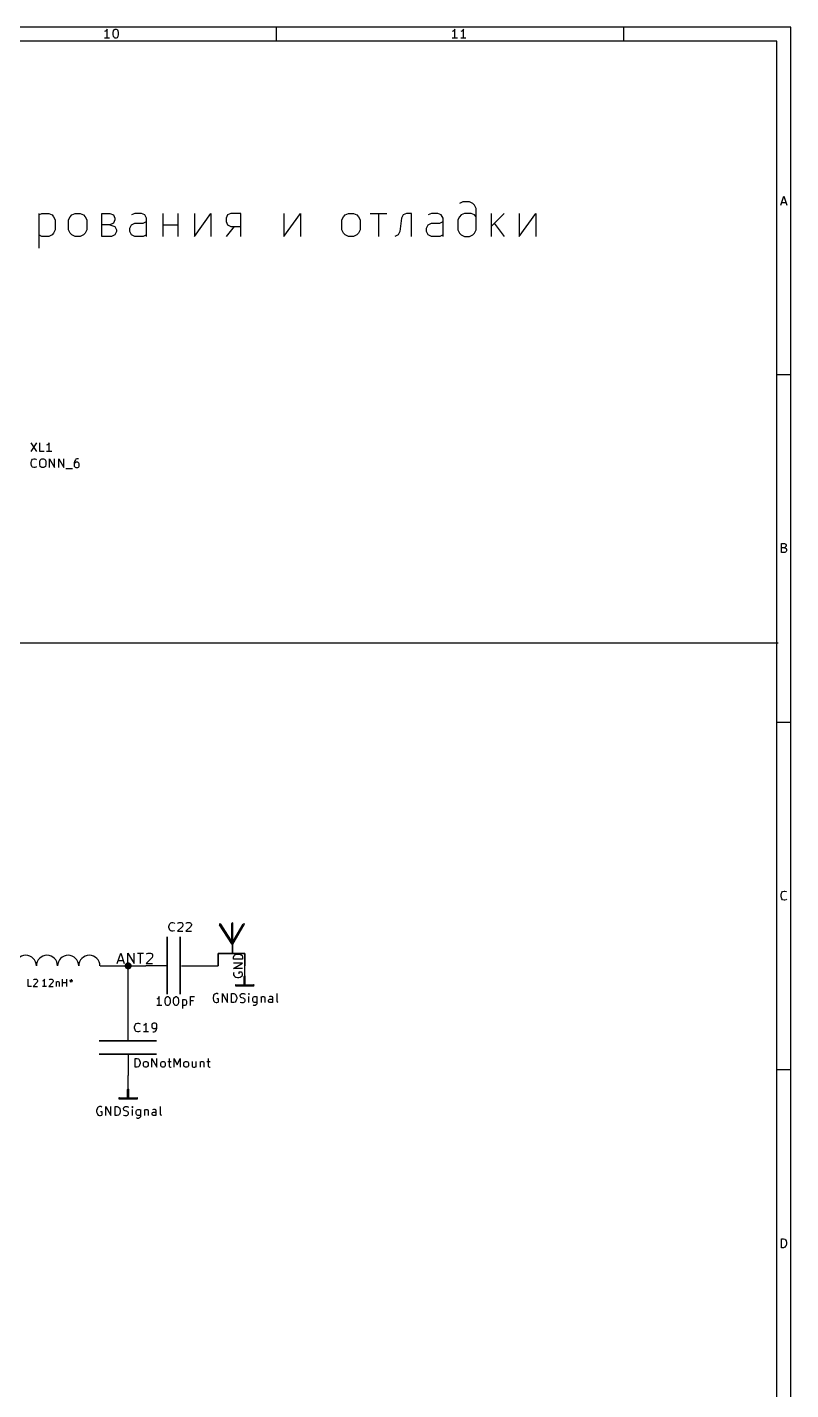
# Model space of a CAD drawing. Extents: x 10 to 584, y -410 to -10.
# Drawn here: x 474.2 to 584, y -206 to -10 of the extents above; entities that cross this region are included whole.
import ezdxf

# ---------------------------------------------------------------- set-up
doc = ezdxf.new("R2010")
doc.units = 0
doc.header["$MEASUREMENT"] = 0
doc.layers.add('BLACK', color=7, linetype='CONTINUOUS')

msp = doc.modelspace()

# ---------------------------------------------------------------- linework, layer by layer
at = {"layer": 'Black'}
for p, q in [((583.997, -10.0076), (10.0076, -10.0076)), ((485.419, -10.5918), (485.292, -10.6426)), ((486.029, -11.5824), (485.292, -11.5824)), ((485.546, -10.4648), (485.419, -10.5918)), ((485.673, -10.287), (485.546, -10.4648)), ((485.673, -11.5824), (485.673, -10.287)), ((486.537, -10.7696), (486.588, -10.5156)), ((486.537, -11.0744), (486.537, -10.7696)), ((486.588, -11.3284), (486.537, -11.0744)), ((486.588, -10.5156), (486.664, -10.3886)), ((486.664, -11.4554), (486.588, -11.3284)), ((486.664, -10.3886), (486.715, -10.3378)), ((486.715, -11.5062), (486.664, -11.4554)), ((486.715, -10.3378), (486.842, -10.287)), ((486.842, -11.5824), (486.715, -11.5062)), ((486.842, -10.287), (486.969, -10.287)), ((486.969, -11.5824), (486.842, -11.5824)), ((486.969, -10.287), (487.096, -10.3378)), ((487.096, -11.5062), (486.969, -11.5824)), ((487.096, -10.3378), (487.147, -10.3886)), ((487.147, -11.4554), (487.096, -11.5062)), ((487.147, -10.3886), (487.223, -10.5156)), ((487.223, -11.3284), (487.147, -11.4554)), ((487.223, -10.5156), (487.274, -10.7696)), ((487.274, -11.0744), (487.223, -11.3284)), ((487.274, -10.7696), (487.274, -11.0744)), ((510.007, -11.9888), (510.007, -10.0076)), ((535.432, -10.5918), (535.305, -10.6426)), ((536.042, -11.5824), (535.305, -11.5824)), ((535.559, -10.4648), (535.432, -10.5918)), ((535.686, -10.287), (535.559, -10.4648)), ((535.686, -11.5824), (535.686, -10.287)), ((536.677, -10.5918), (536.55, -10.6426)), ((537.286, -11.5824), (536.55, -11.5824)), ((536.804, -10.4648), (536.677, -10.5918)), ((536.905, -10.287), (536.804, -10.4648)), ((536.905, -11.5824), (536.905, -10.287)), ((559.994, -11.9888), (559.994, -10.0076)), ((583.997, -409.981), (583.997, -10.0076)), ((582.016, -11.9888), (11.9888, -11.9888)), ((582.016, -408), (582.016, -11.9888)), ((536.829, -35.1028), (536.346, -35.3568)), ((537.794, -35.1028), (536.829, -35.1028)), ((538.251, -35.3568), (537.794, -35.1028)), ((582.574, -35.5854), (583.006, -34.29)), ((582.676, -35.2044), (583.311, -35.2044)), ((583.006, -34.29), (583.438, -35.5854)), ((475.844, -36.7792), (475.844, -41.783)), ((475.844, -37.0078), (476.301, -36.7792)), ((476.301, -36.7792), (477.266, -36.7792)), ((477.266, -36.7792), (477.749, -37.0078)), ((477.749, -37.0078), (477.977, -37.2618)), ((480.365, -37.2618), (480.593, -37.0078)), ((480.593, -37.0078), (481.076, -36.7792)), ((481.076, -36.7792), (481.787, -36.7792)), ((481.787, -36.7792), (482.27, -37.0078)), ((482.27, -37.0078), (482.498, -37.2618)), ((484.886, -40.1066), (484.886, -36.7792)), ((484.886, -36.7792), (486.08, -36.7792)), ((486.08, -36.7792), (486.562, -37.0078)), ((486.562, -37.0078), (486.791, -37.4904)), ((489.661, -36.7792), (489.179, -37.0078)), ((490.601, -36.7792), (489.661, -36.7792)), ((491.084, -37.0078), (490.601, -36.7792)), ((491.312, -37.4904), (491.084, -37.0078)), ((493.7, -36.7792), (493.7, -40.1066)), ((495.859, -36.7792), (495.859, -40.1066)), ((498.221, -36.7792), (498.221, -40.1066)), ((498.221, -40.1066), (500.609, -36.7792)), ((500.609, -36.7792), (500.609, -40.1066)), ((502.996, -37.0078), (502.768, -37.4904)), ((503.479, -36.7792), (502.996, -37.0078)), ((504.901, -36.7792), (503.479, -36.7792)), ((504.901, -40.1066), (504.901, -36.7792)), ((511.099, -36.7792), (511.099, -40.1066)), ((511.099, -40.1066), (513.486, -36.7792)), ((513.486, -36.7792), (513.486, -40.1066)), ((519.684, -37.2618), (519.913, -37.0078)), ((519.913, -37.0078), (520.395, -36.7792)), ((520.395, -36.7792), (521.106, -36.7792)), ((521.106, -36.7792), (521.589, -37.0078)), ((521.589, -37.0078), (521.818, -37.2618)), ((523.494, -36.7792), (525.882, -36.7792)), ((524.688, -36.7792), (524.688, -40.1066)), ((528.244, -37.0078), (528.015, -37.4904)), ((528.726, -36.7792), (528.244, -37.0078)), ((529.438, -36.7792), (528.726, -36.7792)), ((529.438, -40.1066), (529.438, -36.7792)), ((532.308, -36.7792), (531.825, -37.0078)), ((533.248, -36.7792), (532.308, -36.7792)), ((533.73, -37.0078), (533.248, -36.7792)), ((533.984, -37.4904), (533.73, -37.0078)), ((536.6, -37.0078), (536.346, -37.2618)), ((537.058, -36.7792), (536.6, -37.0078)), ((538.023, -36.7792), (537.058, -36.7792)), ((538.505, -37.0078), (538.023, -36.7792)), ((538.505, -35.5854), (538.251, -35.3568)), ((538.734, -36.068), (538.505, -35.5854)), ((538.734, -37.2618), (538.505, -37.0078)), ((538.734, -39.1668), (538.734, -36.068)), ((540.893, -36.7792), (540.893, -40.1066)), ((542.798, -36.7792), (540.893, -38.6842)), ((544.932, -36.7792), (544.932, -40.1066)), ((544.932, -40.1066), (547.319, -36.7792)), ((547.319, -36.7792), (547.319, -40.1066)), ((477.977, -37.2618), (478.206, -37.719)), ((478.206, -39.1668), (477.977, -39.624)), ((478.206, -37.719), (478.206, -39.1668)), ((480.111, -37.719), (480.365, -37.2618)), ((480.111, -39.1668), (480.111, -37.719)), ((480.365, -39.624), (480.111, -39.1668)), ((482.498, -37.2618), (482.752, -37.719)), ((482.752, -39.1668), (482.498, -39.624)), ((482.752, -37.719), (482.752, -39.1668)), ((486.08, -38.4302), (484.886, -38.4302)), ((486.562, -38.2016), (486.08, -38.4302)), ((486.08, -38.4302), (486.791, -38.6842)), ((486.791, -37.719), (486.562, -38.2016)), ((486.791, -37.4904), (486.791, -37.719)), ((486.791, -38.6842), (487.02, -39.1668)), ((487.02, -39.1668), (487.02, -39.3954)), ((488.95, -38.9128), (489.179, -38.4302)), ((488.95, -39.3954), (488.95, -38.9128)), ((489.179, -38.4302), (489.661, -38.2016)), ((489.661, -38.2016), (490.855, -38.2016)), ((490.855, -38.2016), (491.312, -37.973)), ((491.312, -40.1066), (491.312, -37.4904)), ((493.7, -38.4302), (495.859, -38.4302)), ((502.768, -37.4904), (502.768, -37.973)), ((502.768, -37.973), (502.996, -38.4302)), ((503.961, -38.6842), (502.768, -40.1066)), ((502.996, -38.4302), (503.479, -38.6842)), ((503.479, -38.6842), (504.901, -38.6842)), ((519.43, -37.719), (519.684, -37.2618)), ((519.43, -39.1668), (519.43, -37.719)), ((519.684, -39.624), (519.43, -39.1668)), ((521.818, -37.2618), (522.046, -37.719)), ((522.046, -39.1668), (521.818, -39.624)), ((522.046, -37.719), (522.046, -39.1668)), ((528.015, -37.4904), (527.787, -39.3954)), ((531.597, -38.9128), (531.825, -38.4302)), ((531.597, -39.3954), (531.597, -38.9128)), ((531.825, -38.4302), (532.308, -38.2016)), ((532.308, -38.2016), (533.502, -38.2016)), ((533.502, -38.2016), (533.984, -37.973)), ((533.984, -40.1066), (533.984, -37.4904)), ((536.346, -37.2618), (536.118, -37.719)), ((536.118, -37.719), (536.118, -39.1668)), ((536.118, -39.1668), (536.346, -39.624)), ((538.505, -39.624), (538.734, -39.1668)), ((541.35, -38.2016), (542.798, -40.1066)), ((476.301, -40.1066), (475.844, -39.878)), ((477.266, -40.1066), (476.301, -40.1066)), ((477.749, -39.878), (477.266, -40.1066)), ((477.977, -39.624), (477.749, -39.878)), ((480.593, -39.878), (480.365, -39.624)), ((481.076, -40.1066), (480.593, -39.878)), ((481.787, -40.1066), (481.076, -40.1066)), ((482.27, -39.878), (481.787, -40.1066)), ((482.498, -39.624), (482.27, -39.878)), ((486.308, -40.1066), (484.886, -40.1066)), ((486.791, -39.878), (486.308, -40.1066)), ((487.02, -39.3954), (486.791, -39.878)), ((489.179, -39.878), (488.95, -39.3954)), ((489.661, -40.1066), (489.179, -39.878)), ((490.855, -40.1066), (489.661, -40.1066)), ((491.312, -39.878), (490.855, -40.1066)), ((519.913, -39.878), (519.684, -39.624)), ((520.395, -40.1066), (519.913, -39.878)), ((521.106, -40.1066), (520.395, -40.1066)), ((521.589, -39.878), (521.106, -40.1066)), ((521.818, -39.624), (521.589, -39.878)), ((527.533, -39.878), (527.05, -40.1066)), ((527.787, -39.3954), (527.533, -39.878)), ((531.825, -39.878), (531.597, -39.3954)), ((532.308, -40.1066), (531.825, -39.878)), ((533.502, -40.1066), (532.308, -40.1066)), ((533.984, -39.878), (533.502, -40.1066)), ((536.346, -39.624), (536.6, -39.878)), ((536.6, -39.878), (537.058, -40.1066)), ((537.058, -40.1066), (537.794, -40.1066)), ((537.794, -40.1066), (538.251, -39.878)), ((538.251, -39.878), (538.505, -39.624)), ((583.997, -59.9948), (582.016, -59.9948)), ((474.675, -69.7738), (475.513, -71.0438)), ((475.513, -69.7738), (474.675, -71.0438)), ((475.996, -71.0438), (475.996, -69.7738)), ((477.088, -70.0786), (476.961, -70.1294)), ((477.215, -69.9516), (477.088, -70.0786)), ((477.342, -69.7738), (477.215, -69.9516)), ((477.342, -71.0438), (477.342, -69.7738)), ((474.726, -72.644), (474.777, -72.39)), ((474.777, -72.39), (474.828, -72.263)), ((474.828, -72.263), (474.955, -72.1614)), ((474.955, -72.1614), (475.132, -72.0852)), ((475.132, -72.0852), (475.259, -72.0852)), ((475.259, -72.0852), (475.437, -72.1614)), ((475.437, -72.1614), (475.513, -72.2122)), ((476.606, -71.0438), (475.996, -71.0438)), ((475.996, -72.517), (476.047, -72.263)), ((475.996, -72.9234), (475.996, -72.517)), ((476.047, -72.263), (476.174, -72.1614)), ((476.174, -72.1614), (476.301, -72.0852)), ((476.301, -72.0852), (476.529, -72.0852)), ((476.529, -72.0852), (476.656, -72.1614)), ((476.656, -72.1614), (476.783, -72.263)), ((476.783, -72.263), (476.834, -72.517)), ((476.834, -72.517), (476.834, -72.9234)), ((477.698, -71.0438), (476.961, -71.0438)), ((477.368, -73.3552), (477.368, -72.0852)), ((477.368, -72.0852), (478.104, -73.3552)), ((478.104, -73.3552), (478.104, -72.0852)), ((478.714, -73.3552), (478.714, -72.0852)), ((478.714, -72.0852), (479.425, -73.3552)), ((479.425, -73.3552), (479.425, -72.0852)), ((481, -72.39), (480.949, -72.644)), ((481.127, -72.2122), (481, -72.39)), ((481.178, -72.1614), (481.127, -72.2122)), ((481.305, -72.0852), (481.178, -72.1614)), ((481.559, -72.0852), (481.305, -72.0852)), ((474.726, -72.8218), (474.726, -72.644)), ((474.777, -73.0504), (474.726, -72.8218)), ((474.828, -73.1774), (474.777, -73.0504)), ((474.955, -73.3044), (474.828, -73.1774)), ((475.132, -73.3552), (474.955, -73.3044)), ((475.259, -73.3552), (475.132, -73.3552)), ((475.437, -73.3044), (475.259, -73.3552)), ((475.513, -73.2282), (475.437, -73.3044)), ((476.047, -73.1774), (475.996, -72.9234)), ((476.174, -73.3044), (476.047, -73.1774)), ((476.301, -73.3552), (476.174, -73.3044)), ((476.529, -73.3552), (476.301, -73.3552)), ((476.656, -73.3044), (476.529, -73.3552)), ((476.783, -73.1774), (476.656, -73.3044)), ((476.834, -72.9234), (476.783, -73.1774)), ((479.73, -73.4822), (480.695, -73.4822)), ((480.949, -72.644), (480.949, -73.1266)), ((481, -72.6948), (480.949, -72.8218)), ((480.949, -73.1266), (481, -73.2282)), ((481.076, -72.644), (481, -72.6948)), ((481, -73.2282), (481.076, -73.3044)), ((481.178, -72.5678), (481.076, -72.644)), ((481.076, -73.3044), (481.178, -73.3552)), ((481.432, -72.5678), (481.178, -72.5678)), ((481.178, -73.3552), (481.432, -73.3552)), ((481.559, -72.644), (481.432, -72.5678)), ((481.432, -73.3552), (481.559, -73.3044)), ((481.609, -72.6948), (481.559, -72.644)), ((481.559, -73.3044), (481.609, -73.2282)), ((481.66, -72.8218), (481.609, -72.6948)), ((481.609, -73.2282), (481.66, -73.1266)), ((481.66, -73.1266), (481.66, -72.8218)), ((582.651, -85.5726), (582.651, -84.2772)), ((582.651, -84.2772), (583.082, -84.2772)), ((583.082, -84.2772), (583.209, -84.328)), ((583.082, -84.8868), (582.651, -84.8868)), ((583.159, -85.5726), (582.651, -85.5726)), ((583.209, -84.8106), (583.082, -84.8868)), ((583.082, -84.8868), (583.26, -84.9376)), ((583.26, -85.4964), (583.159, -85.5726)), ((583.209, -84.328), (583.26, -84.3788)), ((583.26, -84.7598), (583.209, -84.8106)), ((583.26, -84.3788), (583.336, -84.5058)), ((583.336, -84.6328), (583.26, -84.7598)), ((583.26, -84.9376), (583.336, -85.0138)), ((583.336, -85.4456), (583.26, -85.4964)), ((583.336, -84.5058), (583.336, -84.6328)), ((583.336, -85.0138), (583.387, -85.1408)), ((583.387, -85.3186), (583.336, -85.4456)), ((583.387, -85.1408), (583.387, -85.3186)), ((11.938, -98.552), (582.168, -98.552)), ((583.997, -110.007), (582.016, -110.007)), ((582.6, -134.823), (582.651, -134.595)), ((582.6, -135.026), (582.6, -134.823)), ((582.651, -135.255), (582.6, -135.026)), ((582.651, -134.595), (582.727, -134.468)), ((582.727, -134.468), (582.828, -134.341)), ((582.828, -134.341), (583.032, -134.29)), ((583.032, -134.29), (583.159, -134.29)), ((583.159, -134.29), (583.336, -134.341)), ((583.336, -134.341), (583.387, -134.391)), ((582.727, -135.382), (582.651, -135.255)), ((582.828, -135.509), (582.727, -135.382)), ((583.032, -135.585), (582.828, -135.509)), ((583.159, -135.585), (583.032, -135.585)), ((583.336, -135.509), (583.159, -135.585)), ((583.387, -135.458), (583.336, -135.509)), ((494.563, -139.344), (494.64, -139.09)), ((494.64, -139.09), (494.69, -138.963)), ((494.69, -138.963), (494.817, -138.862)), ((494.817, -138.862), (494.995, -138.786)), ((494.995, -138.786), (495.122, -138.786)), ((495.122, -138.786), (495.3, -138.862)), ((495.3, -138.862), (495.351, -138.913)), ((495.833, -138.913), (495.91, -138.862)), ((495.91, -138.862), (496.037, -138.786)), ((496.037, -138.786), (496.316, -138.786)), ((496.316, -138.786), (496.443, -138.862)), ((496.443, -138.862), (496.519, -138.913)), ((496.519, -138.913), (496.57, -139.04)), ((496.57, -139.141), (496.519, -139.344)), ((496.57, -139.04), (496.57, -139.141)), ((497.053, -138.913), (497.103, -138.862)), ((497.103, -138.862), (497.23, -138.786)), ((497.23, -138.786), (497.535, -138.786)), ((497.535, -138.786), (497.662, -138.862)), ((497.662, -138.862), (497.713, -138.913)), ((497.713, -138.913), (497.789, -139.04)), ((497.789, -139.141), (497.713, -139.344)), ((497.789, -139.04), (497.789, -139.141)), ((503.606, -141.884), (501.853, -139.116)), ((501.853, -139.116), (503.606, -141.884)), ((503.733, -141.808), (501.98, -139.04)), ((501.98, -139.04), (503.733, -141.808)), ((503.606, -141.834), (503.606, -138.938)), ((503.606, -141.834), (503.606, -138.938)), ((503.606, -141.834), (505.257, -139.014)), ((503.733, -141.91), (505.384, -139.09)), ((503.758, -141.834), (503.758, -138.938)), ((503.758, -141.834), (503.758, -138.938)), ((494.284, -140.843), (494.284, -149.098)), ((494.284, -149.098), (494.284, -140.843)), ((494.563, -139.522), (494.563, -139.344)), ((494.64, -139.751), (494.563, -139.522)), ((494.69, -139.878), (494.64, -139.751)), ((494.817, -140.005), (494.69, -139.878)), ((494.995, -140.056), (494.817, -140.005)), ((495.122, -140.056), (494.995, -140.056)), ((495.3, -140.005), (495.122, -140.056)), ((495.351, -139.929), (495.3, -140.005)), ((496.519, -139.344), (495.783, -140.056)), ((495.783, -140.056), (496.57, -140.056)), ((496.189, -149.098), (496.189, -140.843)), ((496.189, -140.843), (496.189, -149.098)), ((497.713, -139.344), (497.002, -140.056)), ((497.002, -140.056), (497.789, -140.056)), ((503.682, -141.732), (503.682, -143.256)), ((503.682, -143.256), (503.682, -141.732)), ((484.683, -145.034), (486.156, -145.034)), ((486.156, -145.034), (491.236, -145.034)), ((487.121, -144.704), (487.629, -143.18)), ((487.274, -144.272), (488.01, -144.272)), ((487.629, -143.18), (488.137, -144.704)), ((488.645, -144.704), (488.645, -143.18)), ((488.645, -143.18), (489.534, -144.704)), ((488.696, -152.654), (488.696, -145.034)), ((489.534, -144.704), (489.534, -143.18)), ((490.042, -143.18), (490.906, -143.18)), ((490.474, -144.704), (490.474, -143.18)), ((494.233, -145.034), (491.236, -145.034)), ((492.125, -143.815), (491.261, -144.704)), ((491.261, -144.704), (492.201, -144.704)), ((491.338, -143.307), (491.414, -143.256)), ((491.414, -143.256), (491.566, -143.18)), ((491.566, -143.18), (491.922, -143.18)), ((491.922, -143.18), (492.074, -143.256)), ((492.074, -143.256), (492.125, -143.307)), ((492.125, -143.307), (492.201, -143.459)), ((492.201, -143.612), (492.125, -143.815)), ((492.201, -143.459), (492.201, -143.612)), ((496.367, -145.034), (499.364, -145.034)), ((499.364, -145.034), (501.65, -145.034)), ((501.65, -143.256), (501.65, -145.034)), ((501.65, -145.034), (501.65, -143.256)), ((501.65, -143.256), (505.46, -143.256)), ((505.46, -143.256), (501.65, -143.256)), ((503.86, -143.764), (503.936, -143.561)), ((503.86, -144.043), (503.86, -143.764)), ((505.13, -144.043), (503.86, -144.043)), ((503.86, -145.39), (505.13, -144.653)), ((505.13, -144.653), (503.86, -144.653)), ((503.936, -143.561), (504.038, -143.459)), ((504.038, -143.459), (504.165, -143.383)), ((504.165, -143.383), (504.419, -143.332)), ((504.419, -143.332), (504.596, -143.332)), ((504.596, -143.332), (504.825, -143.383)), ((504.825, -143.383), (504.952, -143.459)), ((504.952, -143.459), (505.079, -143.561)), ((505.079, -143.561), (505.13, -143.764)), ((505.13, -143.764), (505.13, -144.043)), ((505.46, -145.034), (505.46, -143.256)), ((505.46, -143.256), (505.46, -145.034)), ((505.46, -146.558), (505.46, -145.034)), ((474.32, -147.98), (474.32, -146.964)), ((475.132, -147.015), (475.234, -146.964)), ((475.234, -146.964), (475.488, -146.964)), ((475.488, -146.964), (475.564, -147.015)), ((476.656, -146.964), (476.555, -147.091)), ((476.656, -147.98), (476.656, -146.964)), ((477.393, -147.015), (477.495, -146.964)), ((477.495, -146.964), (477.723, -146.964)), ((477.723, -146.964), (477.825, -147.015)), ((479.273, -147.98), (479.273, -146.964)), ((479.857, -147.98), (479.857, -146.964)), ((480.492, -146.964), (480.492, -147.193)), ((505.13, -145.39), (503.86, -145.39)), ((503.936, -145.999), (503.86, -146.101)), ((503.86, -146.101), (503.86, -146.304)), ((503.86, -146.304), (503.936, -146.482)), ((503.936, -146.482), (504.038, -146.583)), ((504.038, -146.583), (504.165, -146.66)), ((504.165, -146.66), (504.419, -146.71)), ((504.419, -146.71), (504.596, -146.71)), ((505.003, -145.923), (504.596, -145.923)), ((504.596, -145.923), (504.596, -146.177)), ((504.596, -146.71), (504.825, -146.66)), ((504.825, -146.66), (504.952, -146.583)), ((504.952, -146.583), (505.079, -146.482)), ((505.079, -145.999), (505.003, -145.923)), ((505.13, -146.177), (505.079, -145.999)), ((505.079, -146.482), (505.13, -146.304)), ((505.13, -146.304), (505.13, -146.177)), ((505.384, -147.828), (505.384, -146.558)), ((505.536, -147.828), (505.536, -146.558)), ((474.802, -147.98), (474.32, -147.98)), ((475.615, -147.396), (475.031, -147.98)), ((475.031, -147.98), (475.666, -147.98)), ((475.082, -147.041), (475.132, -147.015)), ((475.564, -147.015), (475.615, -147.041)), ((475.615, -147.041), (475.666, -147.142)), ((475.666, -147.244), (475.615, -147.396)), ((475.666, -147.142), (475.666, -147.244)), ((476.479, -147.193), (476.377, -147.244)), ((476.961, -147.98), (476.377, -147.98)), ((476.555, -147.091), (476.479, -147.193)), ((477.876, -147.396), (477.291, -147.98)), ((477.291, -147.98), (477.926, -147.98)), ((477.342, -147.041), (477.393, -147.015)), ((477.825, -147.015), (477.876, -147.041)), ((477.876, -147.041), (477.926, -147.142)), ((477.926, -147.244), (477.876, -147.396)), ((477.926, -147.142), (477.926, -147.244)), ((478.358, -147.295), (478.358, -147.98)), ((478.358, -147.396), (478.409, -147.345)), ((478.409, -147.345), (478.511, -147.295)), ((478.511, -147.295), (478.638, -147.295)), ((478.638, -147.295), (478.739, -147.345)), ((478.739, -147.345), (478.79, -147.447)), ((478.79, -147.447), (478.79, -147.98)), ((479.273, -147.447), (479.857, -147.447)), ((480.238, -147.091), (480.492, -147.193)), ((480.339, -147.396), (480.492, -147.193)), ((480.492, -147.193), (480.72, -147.091)), ((480.492, -147.193), (480.619, -147.396)), ((504.19, -147.752), (506.73, -147.752)), ((504.19, -147.904), (506.73, -147.904)), ((492.912, -149.758), (492.811, -149.809)), ((493.522, -150.724), (492.811, -150.724)), ((493.039, -149.631), (492.912, -149.758)), ((493.166, -149.454), (493.039, -149.631)), ((493.166, -150.724), (493.166, -149.454)), ((494.005, -149.936), (494.081, -149.708)), ((494.005, -150.241), (494.005, -149.936)), ((494.081, -150.495), (494.005, -150.241)), ((494.081, -149.708), (494.132, -149.581)), ((494.132, -150.597), (494.081, -150.495)), ((494.132, -149.581), (494.182, -149.53)), ((494.182, -150.673), (494.132, -150.597)), ((494.182, -149.53), (494.309, -149.454)), ((494.309, -150.724), (494.182, -150.673)), ((494.309, -149.454), (494.436, -149.454)), ((494.436, -150.724), (494.309, -150.724)), ((494.436, -149.454), (494.563, -149.53)), ((494.563, -150.673), (494.436, -150.724)), ((494.563, -149.53), (494.614, -149.581)), ((494.614, -150.597), (494.563, -150.673)), ((494.614, -149.581), (494.665, -149.708)), ((494.665, -150.495), (494.614, -150.597)), ((494.665, -149.708), (494.741, -149.936)), ((494.741, -150.241), (494.665, -150.495)), ((494.741, -149.936), (494.741, -150.241)), ((495.224, -149.936), (495.275, -149.708)), ((495.224, -150.241), (495.224, -149.936)), ((495.275, -150.495), (495.224, -150.241)), ((495.275, -149.708), (495.351, -149.581)), ((495.351, -150.597), (495.275, -150.495)), ((495.351, -149.581), (495.402, -149.53)), ((495.402, -150.673), (495.351, -150.597)), ((495.402, -149.53), (495.529, -149.454)), ((495.529, -150.724), (495.402, -150.673)), ((495.529, -149.454), (495.63, -149.454)), ((495.63, -150.724), (495.529, -150.724)), ((495.63, -149.454), (495.757, -149.53)), ((495.757, -150.673), (495.63, -150.724)), ((495.757, -149.53), (495.833, -149.581)), ((495.833, -150.597), (495.757, -150.673)), ((495.833, -149.581), (495.884, -149.708)), ((495.884, -150.495), (495.833, -150.597)), ((495.884, -149.708), (495.935, -149.936)), ((495.935, -150.241), (495.884, -150.495)), ((495.935, -149.936), (495.935, -150.241)), ((496.494, -149.885), (496.494, -151.155)), ((496.494, -149.936), (496.621, -149.885)), ((496.621, -150.724), (496.494, -150.673)), ((496.621, -149.885), (496.849, -149.885)), ((496.849, -150.724), (496.621, -150.724)), ((496.849, -149.885), (496.976, -149.936)), ((496.976, -150.673), (496.849, -150.724)), ((496.976, -149.936), (497.027, -150.012)), ((497.027, -150.597), (496.976, -150.673)), ((497.027, -150.012), (497.103, -150.114)), ((497.103, -150.495), (497.027, -150.597)), ((497.103, -150.114), (497.103, -150.495)), ((497.637, -150.724), (497.637, -149.454)), ((497.637, -149.454), (498.246, -149.454)), ((498.069, -150.063), (497.637, -150.063)), ((500.99, -149.327), (500.913, -149.581)), ((500.913, -149.581), (500.913, -149.758)), ((500.913, -149.758), (500.99, -149.987)), ((501.04, -149.2), (500.99, -149.327)), ((500.99, -149.987), (501.04, -150.114)), ((501.167, -149.098), (501.04, -149.2)), ((501.04, -150.114), (501.167, -150.241)), ((501.345, -149.022), (501.167, -149.098)), ((501.167, -150.241), (501.345, -150.292)), ((501.523, -149.022), (501.345, -149.022)), ((501.345, -150.292), (501.472, -150.292)), ((501.701, -149.758), (501.472, -149.758)), ((501.472, -150.292), (501.65, -150.241)), ((501.65, -149.098), (501.523, -149.022)), ((501.65, -150.241), (501.701, -150.165)), ((501.701, -150.165), (501.701, -149.758)), ((502.26, -150.292), (502.26, -149.022)), ((502.26, -149.022), (502.971, -150.292)), ((502.971, -150.292), (502.971, -149.022)), ((503.58, -150.292), (503.58, -149.022)), ((503.58, -149.022), (503.885, -149.022)), ((503.885, -150.292), (503.58, -150.292)), ((503.885, -149.022), (504.063, -149.098)), ((504.063, -150.241), (503.885, -150.292)), ((504.063, -149.098), (504.19, -149.2)), ((504.19, -150.114), (504.063, -150.241)), ((504.19, -149.2), (504.241, -149.327)), ((504.241, -149.987), (504.19, -150.114)), ((504.241, -149.327), (504.317, -149.581)), ((504.317, -149.758), (504.241, -149.987)), ((504.317, -149.581), (504.317, -149.758)), ((504.8, -149.276), (504.85, -149.149)), ((504.8, -149.377), (504.8, -149.276)), ((504.85, -149.504), (504.8, -149.377)), ((504.8, -150.241), (504.977, -150.292)), ((504.85, -149.149), (504.901, -149.098)), ((504.901, -149.581), (504.85, -149.504)), ((504.901, -149.098), (505.028, -149.022)), ((505.028, -149.631), (504.901, -149.581)), ((504.977, -150.292), (505.282, -150.292)), ((505.028, -149.022), (505.333, -149.022)), ((505.282, -149.682), (505.028, -149.631)), ((505.384, -149.758), (505.282, -149.682)), ((505.282, -150.292), (505.384, -150.241)), ((505.333, -149.022), (505.511, -149.098)), ((505.46, -149.809), (505.384, -149.758)), ((505.384, -150.241), (505.46, -150.165)), ((505.511, -149.936), (505.46, -149.809)), ((505.46, -150.165), (505.511, -150.063)), ((505.511, -150.063), (505.511, -149.936)), ((506.07, -149.022), (505.993, -149.098)), ((505.993, -149.098), (506.07, -149.149)), ((506.12, -149.098), (506.07, -149.022)), ((506.07, -149.022), (506.07, -149.149)), ((506.07, -149.149), (506.12, -149.098)), ((506.07, -150.292), (506.07, -149.454)), ((506.603, -149.682), (506.654, -149.581)), ((506.603, -150.063), (506.603, -149.682)), ((506.654, -150.165), (506.603, -150.063)), ((506.654, -149.581), (506.73, -149.504)), ((506.73, -150.241), (506.654, -150.165)), ((506.781, -150.724), (506.654, -150.647)), ((506.73, -149.504), (506.857, -149.454)), ((506.857, -150.292), (506.73, -150.241)), ((506.959, -150.724), (506.781, -150.724)), ((506.857, -149.454), (507.086, -149.454)), ((507.086, -150.292), (506.857, -150.292)), ((507.086, -150.647), (506.959, -150.724)), ((507.086, -149.454), (507.213, -149.504)), ((507.213, -150.241), (507.086, -150.292)), ((507.136, -150.597), (507.086, -150.647)), ((507.213, -150.47), (507.136, -150.597)), ((507.213, -149.454), (507.213, -150.47)), ((507.822, -149.454), (507.822, -150.292)), ((507.822, -149.581), (507.873, -149.504)), ((507.873, -149.504), (508, -149.454)), ((508, -149.454), (508.178, -149.454)), ((508.178, -149.454), (508.305, -149.504)), ((508.305, -149.504), (508.356, -149.631)), ((508.356, -149.631), (508.356, -150.292)), ((508.889, -149.987), (508.965, -149.86)), ((508.889, -150.114), (508.889, -149.987)), ((508.965, -150.241), (508.889, -150.114)), ((509.092, -149.454), (508.965, -149.504)), ((508.965, -149.86), (509.092, -149.809)), ((509.092, -150.292), (508.965, -150.241)), ((509.321, -149.454), (509.092, -149.454)), ((509.092, -149.809), (509.397, -149.809)), ((509.397, -150.292), (509.092, -150.292)), ((509.448, -149.504), (509.321, -149.454)), ((509.397, -149.809), (509.499, -149.758)), ((509.499, -150.241), (509.397, -150.292)), ((509.499, -149.631), (509.448, -149.504)), ((509.499, -150.292), (509.499, -149.631)), ((510.108, -150.114), (510.108, -149.022)), ((510.159, -150.241), (510.108, -150.114)), ((510.286, -150.292), (510.159, -150.241)), ((488.696, -155.651), (488.696, -152.654)), ((489.61, -153.822), (489.687, -153.568)), ((489.61, -154), (489.61, -153.822)), ((489.687, -154.229), (489.61, -154)), ((489.687, -153.568), (489.737, -153.441)), ((489.737, -154.356), (489.687, -154.229)), ((489.737, -153.441), (489.864, -153.34)), ((489.864, -154.483), (489.737, -154.356)), ((489.864, -153.34), (490.042, -153.264)), ((490.042, -154.534), (489.864, -154.483)), ((490.042, -153.264), (490.169, -153.264)), ((490.169, -154.534), (490.042, -154.534)), ((490.169, -153.264), (490.347, -153.34)), ((490.347, -154.483), (490.169, -154.534)), ((490.347, -153.34), (490.398, -153.391)), ((490.398, -154.407), (490.347, -154.483)), ((491.007, -153.568), (490.88, -153.619)), ((491.617, -154.534), (490.88, -154.534)), ((491.134, -153.441), (491.007, -153.568)), ((491.261, -153.264), (491.134, -153.441)), ((491.261, -154.534), (491.261, -153.264)), ((492.15, -153.391), (492.1, -153.518)), ((492.1, -153.518), (492.1, -153.822)), ((492.1, -153.822), (492.15, -153.924)), ((492.227, -153.34), (492.15, -153.391)), ((492.15, -153.924), (492.227, -154)), ((492.354, -153.264), (492.227, -153.34)), ((492.227, -154), (492.354, -154.051)), ((492.227, -154.534), (492.455, -154.534)), ((492.582, -153.264), (492.354, -153.264)), ((492.354, -154.051), (492.582, -154.051)), ((492.455, -154.534), (492.582, -154.483)), ((492.709, -153.34), (492.582, -153.264)), ((492.582, -154.051), (492.709, -154)), ((492.582, -154.483), (492.633, -154.407)), ((492.633, -154.407), (492.76, -154.229)), ((492.76, -153.391), (492.709, -153.34)), ((492.709, -154), (492.76, -153.924)), ((492.836, -153.518), (492.76, -153.391)), ((492.76, -153.924), (492.836, -153.822)), ((492.76, -154.229), (492.836, -154)), ((492.836, -154), (492.836, -153.518)), ((492.76, -155.829), (484.505, -155.829)), ((484.505, -155.829), (492.76, -155.829)), ((484.505, -157.734), (492.76, -157.734)), ((492.76, -157.734), (484.505, -157.734)), ((488.696, -157.785), (488.696, -160.782)), ((489.687, -159.614), (489.687, -158.344)), ((489.687, -158.344), (489.991, -158.344)), ((489.991, -158.344), (490.169, -158.42)), ((490.169, -158.42), (490.296, -158.521)), ((490.296, -158.521), (490.347, -158.648)), ((490.347, -158.648), (490.423, -158.902)), ((492.1, -159.614), (492.1, -158.344)), ((492.1, -158.344), (492.836, -159.614)), ((492.836, -159.614), (492.836, -158.344)), ((494.589, -158.344), (494.589, -159.436)), ((495.3, -159.614), (495.3, -158.344)), ((495.3, -158.344), (495.732, -159.258)), ((495.732, -159.258), (496.164, -158.344)), ((496.164, -158.344), (496.164, -159.614)), ((500.202, -158.344), (500.202, -159.436)), ((489.991, -159.614), (489.687, -159.614)), ((490.169, -159.563), (489.991, -159.614)), ((490.296, -159.436), (490.169, -159.563)), ((490.347, -159.309), (490.296, -159.436)), ((490.423, -159.08), (490.347, -159.309)), ((490.423, -158.902), (490.423, -159.08)), ((490.906, -159.004), (490.957, -158.902)), ((490.906, -159.385), (490.906, -159.004)), ((490.957, -159.487), (490.906, -159.385)), ((490.957, -158.902), (491.007, -158.826)), ((491.007, -159.563), (490.957, -159.487)), ((491.007, -158.826), (491.134, -158.775)), ((491.134, -159.614), (491.007, -159.563)), ((491.134, -158.775), (491.312, -158.775)), ((491.312, -159.614), (491.134, -159.614)), ((491.312, -158.775), (491.439, -158.826)), ((491.439, -159.563), (491.312, -159.614)), ((491.439, -158.826), (491.49, -158.902)), ((491.49, -159.487), (491.439, -159.563)), ((491.49, -158.902), (491.566, -159.004)), ((491.566, -159.385), (491.49, -159.487)), ((491.566, -159.004), (491.566, -159.385)), ((493.37, -159.004), (493.446, -158.902)), ((493.37, -159.385), (493.37, -159.004)), ((493.446, -159.487), (493.37, -159.385)), ((493.446, -158.902), (493.497, -158.826)), ((493.497, -159.563), (493.446, -159.487)), ((493.497, -158.826), (493.624, -158.775)), ((493.624, -159.614), (493.497, -159.563)), ((493.624, -158.775), (493.801, -158.775)), ((493.801, -159.614), (493.624, -159.614)), ((493.801, -158.775), (493.928, -158.826)), ((493.928, -159.563), (493.801, -159.614)), ((493.928, -158.826), (493.979, -158.902)), ((493.979, -159.487), (493.928, -159.563)), ((493.979, -158.902), (494.03, -159.004)), ((494.03, -159.385), (493.979, -159.487)), ((494.03, -159.004), (494.03, -159.385)), ((494.411, -158.775), (494.894, -158.775)), ((494.589, -159.436), (494.64, -159.563)), ((494.64, -159.563), (494.767, -159.614)), ((494.767, -159.614), (494.894, -159.614)), ((496.697, -159.004), (496.773, -158.902)), ((496.697, -159.385), (496.697, -159.004)), ((496.773, -159.487), (496.697, -159.385)), ((496.773, -158.902), (496.824, -158.826)), ((496.824, -159.563), (496.773, -159.487)), ((496.824, -158.826), (496.951, -158.775)), ((496.951, -159.614), (496.824, -159.563)), ((496.951, -158.775), (497.129, -158.775)), ((497.129, -159.614), (496.951, -159.614)), ((497.129, -158.775), (497.256, -158.826)), ((497.256, -159.563), (497.129, -159.614)), ((497.256, -158.826), (497.307, -158.902)), ((497.307, -159.487), (497.256, -159.563)), ((497.307, -158.902), (497.357, -159.004)), ((497.357, -159.385), (497.307, -159.487)), ((497.357, -159.004), (497.357, -159.385)), ((497.916, -158.775), (497.916, -159.436)), ((497.916, -159.436), (497.967, -159.563)), ((497.967, -159.563), (498.094, -159.614)), ((498.094, -159.614), (498.272, -159.614)), ((498.272, -159.614), (498.399, -159.563)), ((498.399, -159.563), (498.45, -159.487)), ((498.45, -158.775), (498.45, -159.614)), ((499.059, -158.775), (499.059, -159.614)), ((499.059, -158.902), (499.11, -158.826)), ((499.11, -158.826), (499.237, -158.775)), ((499.237, -158.775), (499.415, -158.775)), ((499.415, -158.775), (499.542, -158.826)), ((499.542, -158.826), (499.593, -158.953)), ((499.593, -158.953), (499.593, -159.614)), ((500.024, -158.775), (500.507, -158.775)), ((500.202, -159.436), (500.278, -159.563)), ((500.278, -159.563), (500.38, -159.614)), ((500.38, -159.614), (500.507, -159.614)), ((583.997, -159.995), (582.016, -159.995)), ((488.696, -162.814), (488.696, -160.782)), ((487.426, -164.008), (489.966, -164.008)), ((487.426, -164.16), (489.966, -164.16)), ((488.62, -164.084), (488.62, -162.814)), ((488.772, -164.084), (488.772, -162.814)), ((484.226, -165.583), (484.149, -165.837)), ((484.149, -165.837), (484.149, -166.014)), ((484.149, -166.014), (484.226, -166.243)), ((484.276, -165.456), (484.226, -165.583)), ((484.226, -166.243), (484.276, -166.37)), ((484.403, -165.354), (484.276, -165.456)), ((484.276, -166.37), (484.403, -166.497)), ((484.581, -165.278), (484.403, -165.354)), ((484.403, -166.497), (484.581, -166.548)), ((484.759, -165.278), (484.581, -165.278)), ((484.581, -166.548), (484.708, -166.548)), ((484.937, -166.014), (484.708, -166.014)), ((484.708, -166.548), (484.886, -166.497)), ((484.886, -165.354), (484.759, -165.278)), ((484.886, -166.497), (484.937, -166.421)), ((484.937, -166.421), (484.937, -166.014)), ((485.496, -166.548), (485.496, -165.278)), ((485.496, -165.278), (486.207, -166.548)), ((486.207, -166.548), (486.207, -165.278)), ((486.816, -166.548), (486.816, -165.278)), ((486.816, -165.278), (487.121, -165.278)), ((487.121, -166.548), (486.816, -166.548)), ((487.121, -165.278), (487.299, -165.354)), ((487.299, -166.497), (487.121, -166.548)), ((487.299, -165.354), (487.426, -165.456)), ((487.426, -166.37), (487.299, -166.497)), ((487.426, -165.456), (487.477, -165.583)), ((487.477, -166.243), (487.426, -166.37)), ((487.477, -165.583), (487.553, -165.837)), ((487.553, -166.014), (487.477, -166.243)), ((487.553, -165.837), (487.553, -166.014)), ((488.036, -165.532), (488.086, -165.405)), ((488.036, -165.633), (488.036, -165.532)), ((488.086, -165.76), (488.036, -165.633)), ((488.036, -166.497), (488.213, -166.548)), ((488.086, -165.405), (488.137, -165.354)), ((488.137, -165.837), (488.086, -165.76)), ((488.137, -165.354), (488.264, -165.278)), ((488.264, -165.887), (488.137, -165.837)), ((488.213, -166.548), (488.518, -166.548)), ((488.264, -165.278), (488.569, -165.278)), ((488.518, -165.938), (488.264, -165.887)), ((488.62, -166.014), (488.518, -165.938)), ((488.518, -166.548), (488.62, -166.497)), ((488.569, -165.278), (488.747, -165.354)), ((488.696, -166.065), (488.62, -166.014)), ((488.62, -166.497), (488.696, -166.421)), ((488.747, -166.192), (488.696, -166.065)), ((488.696, -166.421), (488.747, -166.319)), ((488.747, -166.319), (488.747, -166.192)), ((489.306, -165.278), (489.229, -165.354)), ((489.229, -165.354), (489.306, -165.405)), ((489.356, -165.354), (489.306, -165.278)), ((489.306, -165.278), (489.306, -165.405)), ((489.306, -165.405), (489.356, -165.354)), ((489.306, -166.548), (489.306, -165.71)), ((489.839, -165.938), (489.89, -165.837)), ((489.839, -166.319), (489.839, -165.938)), ((489.89, -166.421), (489.839, -166.319)), ((489.89, -165.837), (489.966, -165.76)), ((489.966, -166.497), (489.89, -166.421)), ((489.966, -165.76), (490.093, -165.71)), ((490.093, -166.548), (489.966, -166.497)), ((490.093, -165.71), (490.322, -165.71)), ((490.322, -166.548), (490.093, -166.548)), ((490.322, -165.71), (490.449, -165.76)), ((490.449, -166.497), (490.322, -166.548)), ((490.449, -165.71), (490.449, -166.726)), ((491.058, -165.71), (491.058, -166.548)), ((491.058, -165.837), (491.109, -165.76)), ((491.109, -165.76), (491.236, -165.71)), ((491.236, -165.71), (491.414, -165.71)), ((491.414, -165.71), (491.541, -165.76)), ((491.541, -165.76), (491.592, -165.887)), ((491.592, -165.887), (491.592, -166.548)), ((492.125, -166.243), (492.201, -166.116)), ((492.125, -166.37), (492.125, -166.243)), ((492.201, -166.497), (492.125, -166.37)), ((492.328, -165.71), (492.201, -165.76)), ((492.201, -166.116), (492.328, -166.065)), ((492.328, -166.548), (492.201, -166.497)), ((492.557, -165.71), (492.328, -165.71)), ((492.328, -166.065), (492.633, -166.065)), ((492.633, -166.548), (492.328, -166.548)), ((492.684, -165.76), (492.557, -165.71)), ((492.633, -166.065), (492.735, -166.014)), ((492.735, -166.497), (492.633, -166.548)), ((492.735, -165.887), (492.684, -165.76)), ((492.735, -166.548), (492.735, -165.887)), ((493.344, -166.37), (493.344, -165.278)), ((493.395, -166.497), (493.344, -166.37)), ((493.522, -166.548), (493.395, -166.497)), ((490.017, -166.98), (489.89, -166.903)), ((490.195, -166.98), (490.017, -166.98)), ((490.322, -166.903), (490.195, -166.98)), ((490.372, -166.853), (490.322, -166.903)), ((490.449, -166.726), (490.372, -166.853)), ((582.651, -185.572), (582.651, -184.277)), ((582.651, -184.277), (582.955, -184.277)), ((582.955, -185.572), (582.651, -185.572)), ((582.955, -184.277), (583.159, -184.328)), ((583.159, -185.496), (582.955, -185.572)), ((583.159, -184.328), (583.26, -184.455)), ((583.26, -185.369), (583.159, -185.496)), ((583.26, -184.455), (583.336, -184.582)), ((583.336, -185.242), (583.26, -185.369)), ((583.336, -184.582), (583.387, -184.81)), ((583.387, -185.014), (583.336, -185.242)), ((583.387, -184.81), (583.387, -185.014))]:
    msp.add_line(p, q, dxfattribs=at)
at = {"layer": 'Black', "const_width": 0.508}
msp.add_lwpolyline([(488.442, -145.034, 1), (488.95, -145.034, 1)], format="xyb", close=True, dxfattribs=at)
at = {"layer": 'Black'}
for centre, radius, start, end in [((501.904, -139.065), 0.0762, 392.471, 572.471), ((501.904, -139.065), 0.0762, 32.4712, 212.471), ((503.682, -138.938), 0.0762, 360, 540), ((503.682, -138.938), 0.0762, 360, 540), ((505.333, -139.065), 0.0762, 329.421, 509.421), ((503.657, -141.859), 0.0762, 149.421, 329.421), ((503.682, -141.834), 0.0762, 180, 360), ((503.682, -141.834), 0.0762, 180, 360), ((503.682, -141.859), 0.0762, 212.471, 392.471), ((503.682, -141.859), 0.0762, 212.471, 392.471), ((473.964, -145.034), 1.524, -359.9, -180.1), ((477.012, -145.034), 1.524, -359.9, -180.1), ((480.06, -145.034), 1.524, -359.9, -180.1), ((483.108, -145.034), 1.524, -359.9, -180.1), ((505.46, -146.558), 0.0762, 360, 540), ((504.19, -147.828), 0.0762, 90, 270), ((505.46, -147.828), 0.0762, 180, 360), ((506.73, -147.828), 0.0762, 270, 450), ((487.426, -164.084), 0.0762, 90, 270), ((488.696, -162.814), 0.0762, 360, 540), ((488.696, -164.084), 0.0762, 180, 360), ((489.966, -164.084), 0.0762, 270, 450)]:
    msp.add_arc(centre, radius, start, end, dxfattribs=at)

doc.saveas('drawing.dxf')
